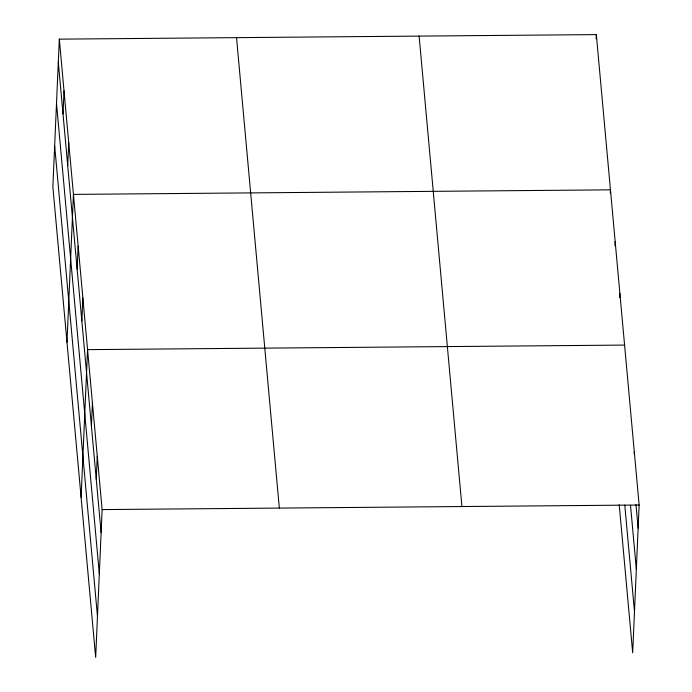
<?xml version="1.0" encoding="UTF-8"?>
<svg xmlns="http://www.w3.org/2000/svg" width="692" height="692" viewBox="0 0 692 692"><rect width="100%" height="100%" fill="white"/><g stroke="black" fill="none" stroke-linecap="round" stroke-linejoin="round"><path stroke-width="1.04" d="M59.313 39.15L52.86 186.97L95.669 657.4L102.122 509.589L59.313 39.15L596.331 34.6L639.14 505.03L632.687 652.85L619.202 504.632M63.015 113.99L64.027 90.903M67.721 165.743L68.733 142.647M66.986 342.211L73.439 194.4L610.456 189.842L610.318 192.99M77.141 269.231L78.153 246.144M81.846 320.984L82.858 297.889M81.111 497.453L87.564 349.642L624.582 345.083M91.413 426.047L92.417 402.952M96.257 479.357L97.269 456.27M596.149 38.795L596.331 34.6M614.98 245.79L615.171 241.586M619.695 297.534L619.876 293.339M634.192 453.814L634.287 451.72M102.122 509.589L639.14 505.03M636 504.667L638.128 528.126M630.516 505.298L636.337 569.282M624.781 505.056L634.486 611.685M419.118 36.105L461.919 506.535M236.534 37.653L279.334 508.084M58.31 62.245L101.11 532.676M56.51 103.402L99.319 573.832M54.659 145.813L97.46 616.243"/></g></svg>
